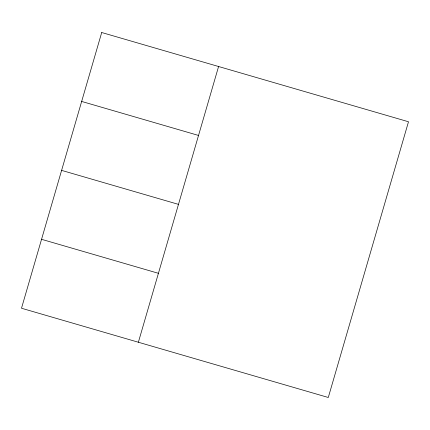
<?xml version="1.0" encoding="UTF-8"?>
<svg xmlns="http://www.w3.org/2000/svg" width="430" height="430" viewBox="0 0 430 430"><rect width="100%" height="100%" fill="white"/><g stroke="black" fill="none" stroke-linecap="round" stroke-linejoin="round"><path stroke-width="0.64" d="M138.374 342.242L218.585 66.51M81.657 101.442L198.531 135.445M61.608 170.377L178.477 204.374M41.554 239.311L158.423 273.308M101.711 32.513L21.5 308.24L328.289 397.487L408.5 121.76L101.711 32.513"/></g></svg>
